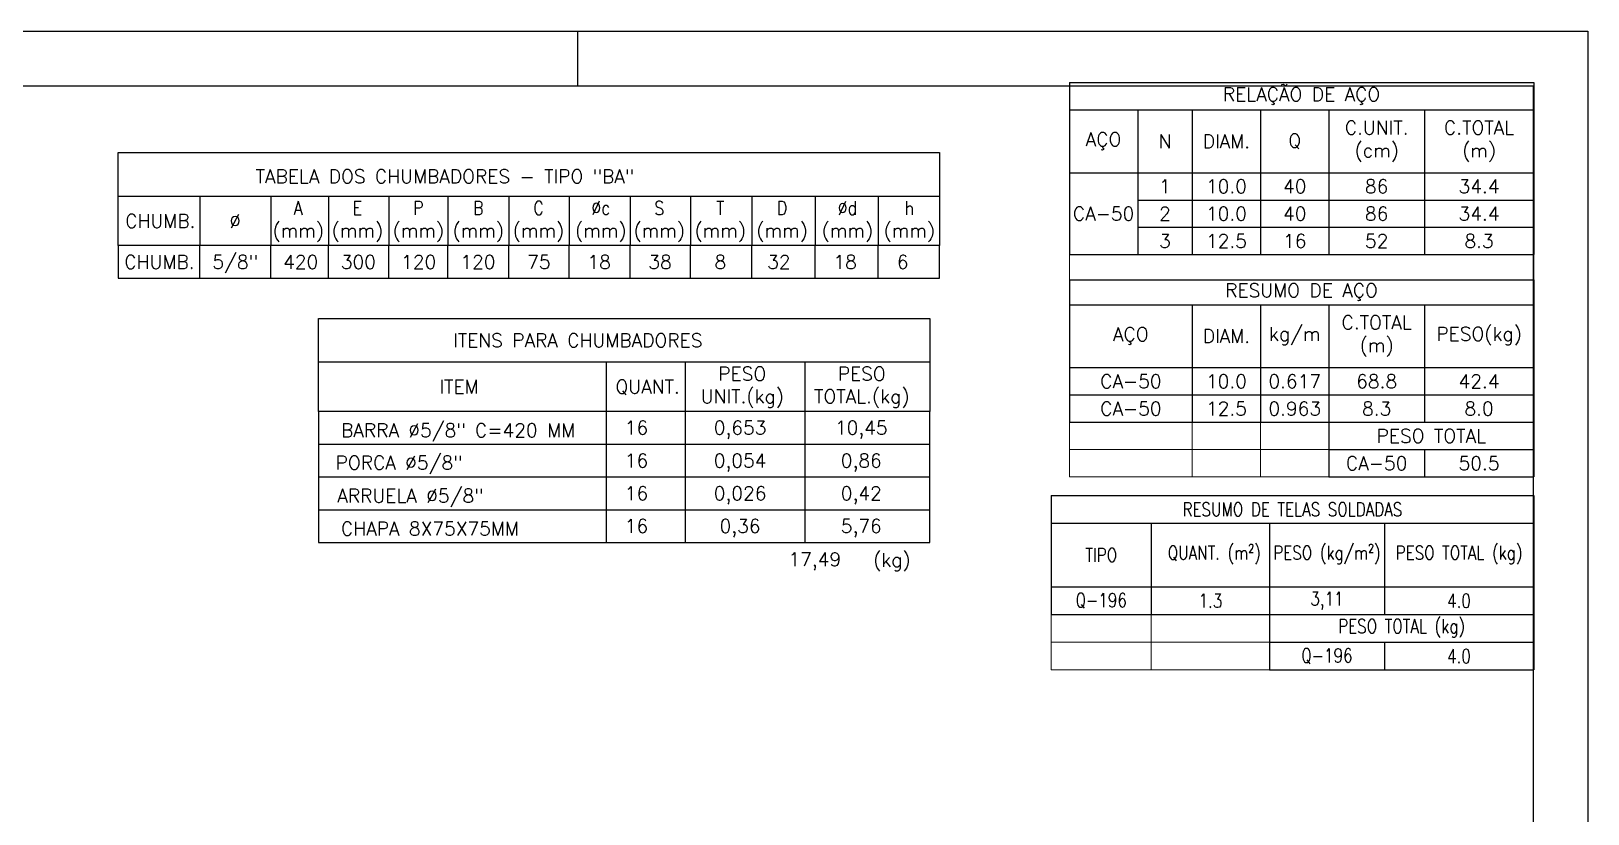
# Model space of a CAD drawing. Header units: millimetres. Extents: x 2593 to 3854, y 1234 to 2125.
# Drawn here: x 3426.6 to 3854.1, y 1910.5 to 2125.4 of the extents above; entities that cross this region are included whole.
import ezdxf
from ezdxf.enums import TextEntityAlignment as Align

# ---------------------------------------------------------------- set-up
doc = ezdxf.new("R2010")
doc.units = ezdxf.units.MM
doc.layers.add('.CDM - COTAS', color=7, linetype='Continuous', lineweight=9)
for name, color, linetype in [('CR100', 3, 'Continuous'), ('FRL2', 7, 'Continuous'), ('FRL6', 6, 'Continuous'), ('FRL7', 7, 'Continuous'), ('FRR120', 5, 'Continuous'), ('FRR140', 5, 'Continuous'), ('FRR175', 1, 'Continuous'), ('FRR80', 3, 'Continuous')]:
    doc.layers.add(name, color=color, linetype=linetype)
doc.styles.add('AFFA - 1-030 (m)', font='ROMANS.shx', dxfattribs={"width": 0.8, "height": 0.075})
doc.styles.add('R100', font='simplex.shx', dxfattribs={"height": 2.5})
doc.styles.add('R120', font='simplex.shx', dxfattribs={"height": 3})
doc.styles.add('R140', font='simplex.shx', dxfattribs={"height": 3.5})
doc.styles.add('R80', font='simplex.shx', dxfattribs={"height": 2})
doc.styles.add('ROMANS', font='ROMANS.SHX')
doc.styles.add('simplex', font='simplex.shx')
doc.styles.get("Standard").update_dxf_attribs({"font": 'arial.ttf'})

# ---------------------------------------------------------------- blocks, each defined once
blk = doc.blocks.new('*T28')
at = {"layer": '.CDM - COTAS', "color": 4, "linetype": 'ByBlock', "lineweight": -2, "transparency": 16777216}
for p, q in [((0, 0), (127.5, 0)), ((0, 0), (0, -47.25)), ((127.5, 0), (127.5, -24.75)), ((0, -47.25), (127.5, -47.25)), ((0, -54.12), (127.5, -54.12)), ((0, -54.12), (0, -93.25)), ((127.5, -54.12), (127.5, -108.25)), ((97.5, -78.25), (97.5, -93.25)), ((0, -93.25), (71.25, -93.25)), ((71.25, -93.25), (71.25, -108.25)), ((71.25, -108.25), (127.5, -108.25))]:
    blk.add_line(p, q, dxfattribs=at)
at = {"layer": '.CDM - COTAS', "color": 3, "linetype": 'ByBlock', "lineweight": -2, "transparency": 16777216}
for p, q in [((0, -7.5), (127.5, -7.5)), ((18.75, -7.5), (18.75, -32.25)), ((33.75, -7.5), (33.75, -47.25)), ((52.5, -7.5), (52.5, -47.25)), ((71.25, -7.5), (71.25, -47.25)), ((97.5, -7.5), (97.5, -47.25)), ((0, -24.75), (127.5, -24.75)), ((127.5, -24.75), (127.5, -47.25)), ((0, -61), (127.5, -61)), ((33.75, -61), (33.75, -93.25)), ((52.5, -61), (52.5, -93.25)), ((71.25, -61), (71.25, -93.25)), ((97.5, -61), (97.5, -78.25)), ((0, -78.25), (127.5, -78.25)), ((97.5, -85.75), (127.5, -85.75)), ((71.25, -93.25), (127.5, -93.25)), ((71.25, -100.75), (127.5, -100.75)), ((97.5, -100.75), (97.5, -108.25))]:
    blk.add_line(p, q, dxfattribs=at)
at = {"layer": '.CDM - COTAS', "color": 0, "linetype": 'ByBlock', "lineweight": -2, "transparency": 16777216}
for p, q in [((18.75, -32.25), (127.5, -32.25)), ((18.75, -32.25), (18.75, -47.25)), ((18.75, -39.75), (127.5, -39.75)), ((0, -85.75), (97.5, -85.75))]:
    blk.add_line(p, q, dxfattribs=at)
at = {"layer": 'Defpoints', "color": 8, "linetype": 'ByBlock', "lineweight": 0, "transparency": 16777216}
for p, q in [((0, -47.25), (0, -54.12)), ((127.5, -47.25), (127.5, -54.12)), ((0, -93.25), (0, -108.25)), ((33.75, -93.25), (33.75, -108.25)), ((52.5, -93.25), (52.5, -108.25)), ((0, -100.75), (71.25, -100.75)), ((0, -108.25), (71.25, -108.25))]:
    blk.add_line(p, q, dxfattribs=at)
at = {"layer": '.CDM - COTAS', "color": 3, "transparency": 16777216, "char_height": 3.75, "attachment_point": 5}
for s, insert, width, style in [('{\\C4;RELAÇÃO DE AÇO}', (63.75, -3.75), 127.275, 'ROMANS'), ('{\\C4;C.UNIT. (cm)}', (84.38, -16.12), 26.025, 'ROMANS'), ('{\\C4;C.TOTAL\\P(m)}', (112.5, -16.12), 29.775, 'ROMANS'), ('{\\C4;AÇO}', (9.38, -16.12), 18.525, 'ROMANS'), ('{\\C4;N}', (26.25, -16.12), 14.775, 'ROMANS'), ('{\\C4;DIAM.}', (43.12, -16.12), 18.525, 'ROMANS'), ('{\\C4;Q}', (61.88, -16.12), 18.525, 'ROMANS'), ('10.0', (43.12, -28.5), 18.525, 'simplex'), ('40', (61.88, -28.5), 18.525, 'simplex'), ('86', (84.38, -28.5), 26.025, 'simplex'), ('34.4', (112.5, -28.5), 29.775, 'simplex'), ('CA-50', (9.38, -36), 18.525, 'simplex'), ('2', (26.25, -36), 14.775, 'simplex'), ('10.0', (43.12, -36), 18.525, 'simplex'), ('40', (61.88, -36), 18.525, 'simplex'), ('86', (84.38, -36), 26.025, 'simplex'), ('34.4', (112.5, -36), 29.775, 'simplex'), ('3', (26.25, -43.5), 14.775, 'simplex'), ('12.5', (43.12, -43.5), 18.525, 'simplex'), ('16', (61.88, -43.5), 18.525, 'simplex'), ('52', (84.38, -43.5), 26.025, 'simplex'), ('8.3', (112.5, -43.5), 29.775, 'simplex'), ('{\\C4;RESUMO DE AÇO}', (63.75, -57.56), 127.275, 'ROMANS'), ('{\\C4;C.TOTAL (m)}', (84.38, -69.62), 26.025, 'ROMANS'), ('{\\C4;AÇO}', (16.88, -69.62), 33.525, 'ROMANS'), ('{\\C4;DIAM.}', (43.12, -69.62), 18.525, 'ROMANS'), ('{\\C4;kg/m}', (61.88, -69.62), 18.525, 'ROMANS'), ('{\\C4;PESO(kg)}', (112.5, -69.62), 29.775, 'ROMANS'), ('CA-50', (16.88, -82), 33.525, 'simplex'), ('10.0', (43.12, -82), 18.525, 'simplex'), ('0.617', (61.88, -82), 18.525, 'simplex'), ('68.8', (84.38, -82), 26.025, 'simplex'), ('42.4', (112.5, -82), 29.775, 'simplex'), ('CA-50', (16.88, -89.5), 33.525, 'simplex'), ('12.5', (43.12, -89.5), 18.525, 'simplex'), ('0.963', (61.88, -89.5), 18.525, 'simplex'), ('8.3', (84.38, -89.5), 26.025, 'simplex'), ('8.0', (112.5, -89.5), 29.775, 'simplex'), ('{\\C4;PESO TOTAL}', (99.38, -97), 56.025, 'ROMANS'), ('{\\C4;CA-50}', (84.38, -104.5), 26.025, 'ROMANS'), ('50.5', (112.5, -104.5), 29.775, 'simplex')]:
    blk.add_mtext(s, dxfattribs=dict(at, insert=insert, width=width, style=style))
at = {"layer": '.CDM - COTAS', "color": 3, "transparency": 16777216, "insert": (26.25, -28.5), "char_height": 3.75, "width": 14.775, "attachment_point": 5}
blk.add_mtext('{\\Fsimplex|c0;1}', dxfattribs=at)
blk = doc.blocks.new('*T29')
at = {"layer": '.CDM - COTAS', "color": 4, "linetype": 'ByBlock', "lineweight": -2, "transparency": 16777216}
for p, q in [((0, 0), (132.51, 0)), ((0, 0), (0, -32.69)), ((132.51, 0), (132.51, -47.89)), ((0, -32.69), (132.51, -32.69)), ((59.96, -32.69), (59.96, -47.89)), ((59.96, -47.89), (132.51, -47.89))]:
    blk.add_line(p, q, dxfattribs=at)
at = {"layer": '.CDM - COTAS', "color": 3, "linetype": 'ByBlock', "lineweight": -2, "transparency": 16777216}
for p, q in [((0, -7.6), (132.51, -7.6)), ((0, -25.09), (132.51, -25.09)), ((59.96, -40.29), (132.51, -40.29))]:
    blk.add_line(p, q, dxfattribs=at)
at = {"layer": '.CDM - COTAS', "color": 0, "linetype": 'ByBlock', "lineweight": -2, "transparency": 16777216}
for p, q in [((27.49, -7.6), (27.49, -32.69)), ((59.96, -7.6), (59.96, -32.69)), ((91.51, -7.6), (91.51, -32.69)), ((91.51, -40.29), (91.51, -47.89))]:
    blk.add_line(p, q, dxfattribs=at)
at = {"layer": 'Defpoints', "color": 8, "linetype": 'ByBlock', "lineweight": 0, "transparency": 16777216}
for p, q in [((0, -32.69), (0, -47.89)), ((27.49, -32.69), (27.49, -47.89)), ((0, -40.29), (59.96, -40.29)), ((0, -47.89), (59.96, -47.89))]:
    blk.add_line(p, q, dxfattribs=at)
at = {"layer": '.CDM - COTAS', "color": 3, "transparency": 16777216, "attachment_point": 5, "style": 'AFFA - 1-030 (m)'}
for s, insert, char_height, width in [('{\\C4;RESUMO DE TELAS SOLDADAS}', (66.25, -3.8), 3.8009, 132.2806), ('{\\C4;TIPO}', (13.75, -16.34), 3.801, 27.2631), ('{\\C4; QUANT. (m²)}', (43.73, -16.34), 3.8009, 32.2399), ('{\\C4;PESO (kg/m²)}', (75.73, -16.34), 3.8009, 31.3208), ('{\\C4;PESO TOTAL (kg)}', (112.01, -16.34), 3.8009, 40.7727), ('Q-196', (13.75, -28.89), 3.801, 27.2631), ('1.3', (43.73, -28.89), 3.801, 32.2399), ('3,11', (75.73, -28.89), 3.801, 31.3208), ('4.0', (112.01, -28.89), 3.801, 40.7727), ('{\\C4;PESO TOTAL (kg)}', (96.23, -36.49), 3.8009, 72.3215), ('Q-196', (75.73, -44.09), 3.801, 31.3208), ('4.0', (112.01, -44.09), 3.801, 40.7727)]:
    blk.add_mtext(s, dxfattribs=dict(at, insert=insert, char_height=char_height, width=width))
blk = doc.blocks.new('A1')
at = {"layer": 'FRL2'}
blk.add_line((656, 594), (656, 584), dxfattribs=at)
at = {"layer": 'FRL6', "linetype": 'Continuous'}
for p, q in [((25, 584), (831, 584)), ((831, 584), (831, 10))]:
    blk.add_line(p, q, dxfattribs=at)
at = {"layer": 'FRL7', "linetype": 'Continuous'}
for p, q in [((0, 594), (841, 594)), ((841, 594), (841, 0))]:
    blk.add_line(p, q, dxfattribs=at)
at = {"layer": 'FRR120', "style": 'R120'}
for tag, p in [('FASE_DO_PROJETO', (659, 46.29)), ('ÁREA_E/OU_SUBÁREA', (659, 40.79)), ('TÍTULO_DO_DESENHO', (659, 35.29)), ('SUBTÍTULO_1_DO_DESENHO', (659, 29.79)), ('SUBTÍTULO_2_DO_DESENHO', (659, 24.29))]:
    blk.add_attdef(tag, p, '', height=3, dxfattribs=at)
at = {"layer": 'FRR140', "style": 'R140', "width": 0.91}
for tag, p in [('NÚMERO_DA_CONTRATADA', (687.72, 12.6)), ('NUMERO_VALE', (752.89, 12.6))]:
    blk.add_attdef(tag, p, '', height=3.5, dxfattribs=at)
for tag, p in [('ESCALA', (671, 14.35)), ('REVISÃO', (823.5, 14.68))]:
    blk.add_attdef(tag, text='', height=3.5, dxfattribs=at).set_placement(p, align=Align.MIDDLE)
at = {"layer": 'FRR175', "style": 'R120'}
for tag, p in [('CLASSIFICAÇÃO', (811.83, 67.73)), ('PROJETO', (716.31, 53.59)), ('N_PROJ_SE', (793.5, 53.59)), ('N_CONTRATO', (796.97, 47.3))]:
    blk.add_attdef(tag, text='', height=3, dxfattribs=at).set_placement(p, align=Align.MIDDLE_CENTER)
at = {"layer": 'FRR80', "style": 'R80'}
for tag, p in [('8A_REV', (476, 77.07)), ('EMIS.', (486, 77.07)), ('PROJ.', (585, 77.07)), ('DES.', (597, 77.07)), ('VER.', (609, 77.07)), ('APR.', (621, 77.07)), ('AUT.', (633.01, 77.07)), ('7A_REV', (476, 71.37)), ('EMIS.', (486, 71.37)), ('PROJ.', (585, 71.37)), ('DES.', (597, 71.37)), ('VER.', (609, 71.37)), ('APR.', (621, 71.37)), ('AUT.', (633.01, 71.37)), ('6A_REV', (476, 65.67)), ('EMIS.', (486, 65.67)), ('PROJ.', (585, 65.67)), ('DES.', (597, 65.67)), ('VER.', (609, 65.67)), ('APR.', (621, 65.67)), ('AUT.', (633.01, 65.67)), ('5A_REV', (476, 59.97)), ('EMIS.', (486, 59.97)), ('PROJ.', (585, 59.97)), ('DES.', (597, 59.97)), ('VER.', (609, 59.97)), ('APR.', (621, 59.97)), ('AUT.', (633.01, 59.97)), ('4A_REV', (476, 54.27)), ('EMIS.', (486, 54.27)), ('PROJ.', (585, 54.27)), ('DES.', (597, 54.27)), ('VER.', (609, 54.27)), ('APR.', (621, 54.27)), ('AUT.', (633.01, 54.27)), ('3A_REV', (476, 48.57)), ('EMIS.', (486, 48.57)), ('PROJ.', (585, 48.57)), ('DES.', (597, 48.57)), ('VER.', (609, 48.57)), ('APR.', (621, 48.57)), ('AUT.', (633.01, 48.57)), ('2A_REV', (476, 42.87)), ('EMIS.', (486, 42.87)), ('PROJ.', (585, 42.87)), ('DES.', (597, 42.87)), ('VER.', (609, 42.87)), ('APR.', (621, 42.87)), ('AUT.', (633.01, 42.87)), ('1a_REV', (476, 37.17)), ('EMIS.', (486, 37.17)), ('PROJ.', (585, 37.17)), ('DES.', (597, 37.17)), ('VER.', (609, 37.17)), ('APR.', (621, 37.17)), ('AUT.', (633.01, 37.17))]:
    blk.add_attdef(tag, text='', height=2, dxfattribs=at).set_placement(p, align=Align.MIDDLE)
for p in [(492.61, 76.08), (492.61, 70.38), (492.61, 64.68), (492.61, 58.98), (492.61, 53.28), (492.61, 47.58), (492.61, 41.88), (492.61, 36.18)]:
    blk.add_attdef('DESCRIÇÃO_DA_REVISÃO', p, '', height=2, dxfattribs=at)
at = {"layer": 'FRR80', "style": 'R80', "width": 0.85}
for p in [(648, 77.07), (648, 71.37), (648, 65.67), (648, 59.97), (648, 54.27), (648, 48.57), (648, 42.87), (648, 37.17)]:
    blk.add_attdef('DATA', text='', height=2, dxfattribs=at).set_placement(p, align=Align.MIDDLE)

msp = doc.modelspace()

# ---------------------------------------------------------------- linework, layer by layer
at = {"layer": 'CR100'}
for p, q in [((3676.07, 2080.05), (3450.51, 2080.05)), ((3472.91, 2080.05), (3472.91, 2066.55)), ((3492.41, 2080.05), (3492.41, 2066.55)), ((3508.25, 2080.05), (3508.25, 2066.55)), ((3524.82, 2080.05), (3524.82, 2066.55)), ((3541.1, 2080.05), (3541.1, 2066.55)), ((3557.81, 2080.05), (3557.81, 2066.55)), ((3574.38, 2080.05), (3574.38, 2066.55)), ((3591.1, 2080.05), (3591.1, 2066.55)), ((3607.67, 2080.05), (3607.67, 2066.55)), ((3624.53, 2080.05), (3624.53, 2066.55)), ((3641.91, 2080.05), (3641.91, 2066.55)), ((3659.21, 2080.05), (3659.21, 2066.55)), ((3472.91, 2057.55), (3472.91, 2066.55)), ((3492.41, 2057.55), (3492.41, 2066.55)), ((3508.25, 2057.55), (3508.25, 2066.55)), ((3524.82, 2057.55), (3524.82, 2066.55)), ((3541.1, 2057.55), (3541.1, 2066.55)), ((3557.81, 2057.55), (3557.81, 2066.55)), ((3574.38, 2057.55), (3574.38, 2066.55)), ((3591.1, 2057.55), (3591.1, 2066.55)), ((3607.67, 2057.55), (3607.67, 2066.55)), ((3624.53, 2057.55), (3624.53, 2066.55)), ((3641.91, 2057.55), (3641.91, 2066.55)), ((3659.21, 2057.55), (3659.21, 2066.55)), ((3676.07, 2057.55), (3676.07, 2066.55)), ((3673.39, 2034.52), (3505.54, 2034.52)), ((3584.62, 2021.02), (3584.62, 2034.52)), ((3606.34, 2021.02), (3606.34, 2034.52)), ((3639.17, 2021.02), (3639.17, 2034.52)), ((3584.62, 2012.02), (3584.62, 2021.02)), ((3606.34, 2012.02), (3606.34, 2021.02)), ((3639.17, 2012.02), (3639.17, 2021.02)), ((3584.62, 2003.02), (3584.62, 2012.02)), ((3606.34, 2003.02), (3606.34, 2012.02)), ((3639.17, 2003.02), (3639.17, 2012.02)), ((3584.62, 1994.02), (3584.62, 2003.02)), ((3606.34, 1994.02), (3606.34, 2003.02)), ((3639.17, 1994.02), (3639.17, 2003.02)), ((3584.62, 1985.02), (3584.62, 1994.02)), ((3606.34, 1985.02), (3606.34, 1994.02)), ((3639.17, 1985.02), (3639.17, 1994.02))]:
    msp.add_line(p, q, dxfattribs=at)
for points in [[(3676.07, 2092.05), (3676.07, 2066.55), (3450.51, 2066.55), (3450.51, 2092.05)], [(3673.39, 2046.52), (3673.39, 2021.02), (3505.54, 2021.02), (3505.54, 2046.52)]]:
    msp.add_lwpolyline(points, close=True, dxfattribs=at)
for points in [[(3450.51, 2066.55), (3450.51, 2057.55), (3676.07, 2057.55)], [(3505.54, 2021.02), (3505.54, 2012.02), (3673.39, 2012.02), (3673.39, 2021.02)], [(3505.54, 2012.02), (3505.54, 2003.02), (3673.39, 2003.02), (3673.39, 2012.02)], [(3505.54, 2003.02), (3505.54, 1994.02), (3673.39, 1994.02), (3673.39, 2003.02)], [(3505.54, 1994.02), (3505.54, 1985.02), (3673.39, 1985.02), (3673.39, 1994.02)]]:
    msp.add_lwpolyline(points, dxfattribs=at)

# ---------------------------------------------------------------- block references
at = {"xscale": 1.5, "yscale": 1.5, "zscale": 1.5}
msp.add_blockref('A1', (2592.64, 1234.4), dxfattribs=at)
for name, p in [('*T28', (3711.76, 2111.29)), ('*T29', (3706.75, 1997.92))]:
    msp.add_blockref(name, p)

# ---------------------------------------------------------------- texts
at = {"layer": 'CR100', "style": 'R100'}
msp.add_text('TABELA DOS CHUMBADORES - TIPO "BA"', height=3.75, dxfattribs=at).set_placement((3488.26, 2083.65))
at = {"layer": 'CR100', "style": 'R100', "width": 0.85}
for s, p in [('A', (3499.98, 2076.85)), ('E', (3516.22, 2076.85)), ('P', (3532.96, 2076.85)), ('B', (3549.41, 2076.85)), ('C', (3565.95, 2076.85)), ('%%Cc', (3583.07, 2076.9)), ('S', (3599.12, 2076.85)), ('T', (3615.86, 2076.85)), ('D', (3632.85, 2076.85)), ('%%Cd', (3650.78, 2076.85)), ('h', (3667.8, 2076.85))]:
    msp.add_text(s, height=3.75, dxfattribs=at).set_placement(p, align=Align.MIDDLE_CENTER)
at = {"layer": 'CR100', "style": 'R100'}
for s, p in [('CHUMB.', (3462.11, 2073.3)), ('ITENS PARA CHUMBADORES', (3576.75, 2040.52)), ('PESO', (3621.92, 2031.33)), ('PESO', (3654.73, 2031.33)), ('ITEM', (3544.12, 2027.77)), ('QUANT.', (3595.92, 2027.77)), ('BARRA %%C5/8" C=420 MM', (3543.87, 2015.84)), ('PORCA %%C5/8" ', (3528.96, 2006.93)), ('ARRUELA %%C5/8" ', (3532.08, 1997.84)), ('CHAPA 8X75X75MM ', (3537.44, 1988.84))]:
    msp.add_text(s, height=3.75, dxfattribs=at).set_placement(p, align=Align.MIDDLE_CENTER)
for s, p in [('Ø', (3482.66, 2073.3)), ('(mm)', (3499.98, 2070.38)), ('(mm)', (3516.22, 2070.38)), ('(mm)', (3532.96, 2070.38)), ('(mm)', (3549.41, 2070.38)), ('(mm)', (3565.95, 2070.38)), ('(mm)', (3583.07, 2070.38)), ('(mm)', (3599.12, 2070.38)), ('(mm)', (3615.86, 2070.38)), ('(mm)', (3632.85, 2070.38)), ('(mm)', (3650.78, 2070.38)), ('(mm)', (3667.8, 2070.38)), ('UNIT.(kg)', (3621.92, 2024.85)), ('TOTAL.(kg)', (3654.73, 2024.85)), ('(kg)', (3662.99, 1979.98))]:
    msp.add_text(s, height=3.75, dxfattribs=at).set_placement(p, align=Align.MIDDLE)
for tag, p in [('CHUMB.', (3461.86, 2062.05)), ('5/8"', (3482.66, 2062.05)), ('420', (3500.65, 2062.05)), ('300', (3516.49, 2062.05)), ('120', (3533.06, 2062.05)), ('120', (3549.33, 2062.05)), ('75', (3566.05, 2062.05)), ('18', (3582.62, 2062.05)), ('38', (3599.33, 2062.05)), ('8', (3615.9, 2062.05)), ('32', (3631.97, 2062.05)), ('18', (3650.15, 2062.05)), ('6', (3665.96, 2062.05)), ('16', (3592.87, 2016.52)), ('0,653', (3621.32, 2016.52)), ('10,45', (3654.6, 2016.52)), ('16', (3592.87, 2007.52)), ('0,054', (3621.32, 2007.52)), ('0,86', (3654.6, 2007.52)), ('16', (3592.87, 1998.52)), ('0,026', (3621.32, 1998.52)), ('0,42', (3654.6, 1998.52)), ('16', (3592.87, 1989.52)), ('0,36', (3621.32, 1989.52)), ('5,76', (3654.6, 1989.52)), ('17,49', (3641.81, 1980.43))]:
    msp.add_attdef(tag, text='', height=3.75, dxfattribs=at).set_placement(p, align=Align.MIDDLE_CENTER)

doc.saveas('drawing.dxf')
